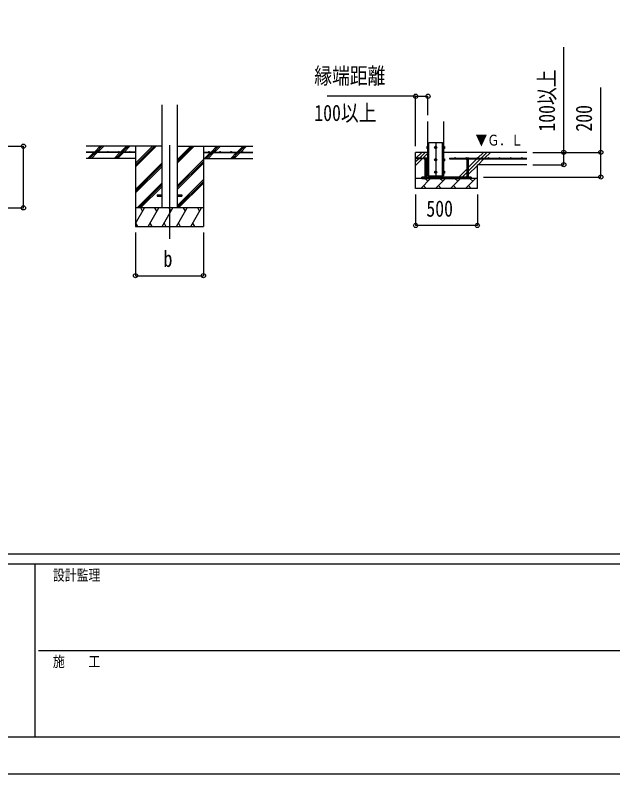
# Model space of a CAD drawing. Units: millimetres, scale not verified. Extents: x -16820 to 16820, y -11880 to 11880.
# Drawn here: x -5379 to -538, y -11880 to -5731 of the extents above; entities that cross this region are included whole.
import ezdxf
from ezdxf.enums import TextEntityAlignment as Align

# ---------------------------------------------------------------- set-up
doc = ezdxf.new("R2010")
doc.units = ezdxf.units.MM
doc.header["$LTSCALE"] = 50
for name, color, linetype in [('0-4_YKK_12', 2, 'Continuous'), ('0-5_YKK_13', 4, 'Continuous'), ('0-6_YKK_A1', 4, 'Continuous'), ('0-7_YKK_D', 6, 'Continuous'), ('0-8_YKK_ZWAK', 7, 'Continuous')]:
    doc.layers.add(name, color=color, linetype=linetype)
doc.styles.add('ＭＳ ゴシック', font='')
doc.styles.get('ＭＳ ゴシック').set_extended_font_data('MS Gothic')

msp = doc.modelspace()

# ---------------------------------------------------------------- linework, layer by layer
at = {"layer": '0-4_YKK_12'}
for p, q in [((-1972.89, -6760.52), (-1972.89, -7060.52)), ((-4129.49, -6783.81), (-4129.49, -7543.02))]:
    msp.add_line(p, q, dxfattribs=at)
at = {"layer": '0-5_YKK_13'}
for p, q in [((-2028.89, -7033.02), (-2028.89, -6763.02)), ((-2028.89, -6763.02), (-1916.89, -6763.02)), ((-1916.89, -7033.02), (-1916.89, -6763.02)), ((-2043.59, -6796.53), (-2043.01, -6795.52)), ((-2043.59, -6796.53), (-2043.59, -6809.52)), ((-2043.59, -6809.52), (-2043.01, -6810.52)), ((-2038.09, -6795.52), (-2043.01, -6795.52)), ((-2038.09, -6799.26), (-2043.01, -6799.26)), ((-2038.09, -6806.77), (-2043.01, -6806.77)), ((-2038.09, -6810.52), (-2043.01, -6810.52)), ((-2038.09, -6795.52), (-2038.09, -6810.52)), ((-2036.49, -6795.98), (-2038.09, -6795.98)), ((-2038.09, -6802.52), (-2038.09, -6795.98)), ((-2038.09, -6802.52), (-2036.49, -6802.52)), ((-2038.09, -6803.52), (-2036.49, -6803.52)), ((-2038.09, -6810.07), (-2038.09, -6803.52)), ((-2038.09, -6810.07), (-2036.49, -6810.07)), ((-2036.49, -6802.52), (-2036.49, -6795.97)), ((-2036.49, -6810.07), (-2036.49, -6803.52)), ((-1909.29, -6802.52), (-1909.29, -6795.96)), ((-1909.29, -6795.97), (-1907.69, -6795.97)), ((-1907.69, -6802.52), (-1909.29, -6802.52)), ((-1907.69, -6803.52), (-1909.29, -6803.52)), ((-1909.29, -6810.07), (-1909.29, -6803.52)), ((-1907.69, -6810.07), (-1909.29, -6810.07)), ((-1907.69, -6795.51), (-1902.77, -6795.51)), ((-1907.69, -6795.51), (-1907.69, -6810.52)), ((-1907.69, -6802.52), (-1907.69, -6795.97)), ((-1907.69, -6799.26), (-1902.77, -6799.26)), ((-1907.69, -6810.07), (-1907.69, -6803.52)), ((-1907.69, -6806.77), (-1902.77, -6806.77)), ((-1907.69, -6810.52), (-1902.77, -6810.52)), ((-1902.19, -6796.52), (-1902.77, -6795.51)), ((-1902.19, -6809.52), (-1902.77, -6810.52)), ((-1902.19, -6796.52), (-1902.19, -6809.52)), ((-2064.89, -6890.52), (-2066.36, -6891.36)), ((-2064.89, -6890.52), (-2045.89, -6890.52)), ((-2061.39, -6898.52), (-2061.39, -7043.02)), ((-2060.87, -6898.52), (-2060.87, -6891.36)), ((-2049.9, -6898.52), (-2049.9, -6891.36)), ((-2049.39, -6898.52), (-2049.39, -7043.02)), ((-2045.89, -6890.52), (-2044.42, -6891.36)), ((-2044.42, -6898.52), (-2044.42, -6891.36)), ((-2043.59, -6896.53), (-2043.01, -6895.52)), ((-2043.59, -6896.53), (-2043.59, -6909.52)), ((-2043.59, -6909.52), (-2043.01, -6910.52)), ((-2038.09, -6895.52), (-2043.01, -6895.52)), ((-2038.09, -6899.26), (-2043.01, -6899.26)), ((-2038.09, -6906.77), (-2043.01, -6906.77)), ((-2038.09, -6910.52), (-2043.01, -6910.52)), ((-2038.09, -6895.52), (-2038.09, -6910.52)), ((-2036.49, -6895.98), (-2038.09, -6895.98)), ((-2038.09, -6902.52), (-2038.09, -6895.98)), ((-2038.09, -6902.52), (-2036.49, -6902.52)), ((-2038.09, -6903.52), (-2036.49, -6903.52)), ((-2038.09, -6910.07), (-2038.09, -6903.52)), ((-2038.09, -6910.07), (-2036.49, -6910.07)), ((-2036.49, -6902.52), (-2036.49, -6895.97)), ((-2036.49, -6910.07), (-2036.49, -6903.52)), ((-1909.29, -6902.52), (-1909.29, -6895.96)), ((-1909.29, -6895.97), (-1907.69, -6895.97)), ((-1907.69, -6902.52), (-1909.29, -6902.52)), ((-1907.69, -6903.52), (-1909.29, -6903.52)), ((-1909.29, -6910.07), (-1909.29, -6903.52)), ((-1907.69, -6910.07), (-1909.29, -6910.07)), ((-1907.69, -6895.51), (-1902.77, -6895.51)), ((-1907.69, -6895.51), (-1907.69, -6910.52)), ((-1907.69, -6902.52), (-1907.69, -6895.97)), ((-1907.69, -6899.26), (-1902.77, -6899.26)), ((-1907.69, -6910.07), (-1907.69, -6903.52)), ((-1907.69, -6906.77), (-1902.77, -6906.77)), ((-1907.69, -6910.52), (-1902.77, -6910.52)), ((-1902.19, -6896.52), (-1902.77, -6895.51)), ((-1902.19, -6909.52), (-1902.77, -6910.52)), ((-1902.19, -6896.52), (-1902.19, -6909.52)), ((-1724.89, -6890.52), (-1726.36, -6891.36)), ((-1726.36, -6898.52), (-1726.36, -6891.36)), ((-1705.89, -6890.52), (-1724.89, -6890.52)), ((-1721.39, -6898.52), (-1721.39, -7043.02)), ((-1720.87, -6898.52), (-1720.87, -6891.36)), ((-1709.9, -6898.52), (-1709.9, -6891.36)), ((-1709.39, -6898.52), (-1709.39, -7043.02)), ((-1705.89, -6890.52), (-1704.42, -6891.36)), ((-2043.59, -6996.53), (-2043.01, -6995.52)), ((-2043.59, -6996.53), (-2043.59, -7009.52)), ((-2043.59, -7009.52), (-2043.01, -7010.52)), ((-2038.09, -6995.52), (-2043.01, -6995.52)), ((-2038.09, -6999.26), (-2043.01, -6999.26)), ((-2038.09, -7006.77), (-2043.01, -7006.77)), ((-2038.09, -6995.52), (-2038.09, -7010.52)), ((-2036.49, -6995.98), (-2038.09, -6995.98)), ((-2038.09, -7002.52), (-2038.09, -6995.98)), ((-2038.09, -7002.52), (-2036.49, -7002.52)), ((-2038.09, -7003.52), (-2036.49, -7003.52)), ((-2038.09, -7010.07), (-2038.09, -7003.52)), ((-2036.49, -7002.52), (-2036.49, -6995.97)), ((-2036.49, -7010.07), (-2036.49, -7003.52)), ((-1909.29, -7002.52), (-1909.29, -6995.96)), ((-1909.29, -6995.97), (-1907.69, -6995.97)), ((-1907.69, -7002.52), (-1909.29, -7002.52)), ((-1907.69, -7003.52), (-1909.29, -7003.52)), ((-1909.29, -7010.07), (-1909.29, -7003.52)), ((-1907.69, -6995.51), (-1902.77, -6995.51)), ((-1907.69, -6995.51), (-1907.69, -7010.52)), ((-1907.69, -7002.52), (-1907.69, -6995.97)), ((-1907.69, -6999.26), (-1902.77, -6999.26)), ((-1907.69, -7010.07), (-1907.69, -7003.52)), ((-1907.69, -7006.77), (-1902.77, -7006.77)), ((-1902.19, -6996.52), (-1902.77, -6995.51)), ((-1902.19, -7009.52), (-1902.77, -7010.52)), ((-1902.19, -6996.52), (-1902.19, -7009.52)), ((-1685.39, -7043.02), (-2085.39, -7043.02)), ((-2085.39, -7055.02), (-2085.39, -7043.02)), ((-2085.39, -7055.02), (-1685.39, -7055.02)), ((-2061.39, -7043.02), (-2049.39, -7043.02)), ((-2061.39, -7056.52), (-2049.39, -7056.52)), ((-2038.09, -7010.52), (-2043.01, -7010.52)), ((-2038.09, -7010.07), (-2036.49, -7010.07)), ((-2028.89, -7043.02), (-2028.89, -7033.02)), ((-1916.89, -7043.02), (-1916.89, -7033.02)), ((-1907.69, -7010.07), (-1909.29, -7010.07)), ((-1907.69, -7010.52), (-1902.77, -7010.52)), ((-1709.39, -7043.02), (-1721.39, -7043.02)), ((-1709.39, -7056.52), (-1721.39, -7056.52)), ((-1685.39, -7055.02), (-1685.39, -7043.02)), ((-4229.49, -7188.52), (-4229.49, -7197.52)), ((-4229.49, -7188.52), (-4191.99, -7188.52)), ((-4066.99, -7188.52), (-4029.49, -7188.52)), ((-4029.49, -7188.52), (-4029.49, -7197.52)), ((-4229.49, -7197.52), (-4191.99, -7197.52)), ((-4066.99, -7197.52), (-4029.49, -7197.52))]:
    msp.add_line(p, q, dxfattribs=at)
for points in [[(-2035.39, -6794.52), (-2036.49, -6794.52), (-2036.49, -6811.52), (-2035.39, -6811.52)], [(-1910.39, -6794.52), (-1909.29, -6794.52), (-1909.29, -6811.52), (-1910.39, -6811.52)], [(-2044.42, -6898.52), (-2066.36, -6898.52), (-2066.36, -6891.36)], [(-2035.39, -6894.52), (-2036.49, -6894.52), (-2036.49, -6911.52), (-2035.39, -6911.52)], [(-1910.39, -6894.52), (-1909.29, -6894.52), (-1909.29, -6911.52), (-1910.39, -6911.52)], [(-1726.36, -6898.52), (-1704.42, -6898.52), (-1704.42, -6891.36)], [(-2035.39, -6994.52), (-2036.49, -6994.52), (-2036.49, -7011.52), (-2035.39, -7011.52)], [(-1910.39, -6994.52), (-1909.29, -6994.52), (-1909.29, -7011.52), (-1910.39, -7011.52)], [(-2061.39, -7055.02), (-2061.39, -7056.52), (-2059.39, -7058.52), (-2051.39, -7058.52)], [(-2049.39, -7055.02), (-2049.39, -7056.52), (-2051.39, -7058.52)], [(-1721.39, -7055.02), (-1721.39, -7056.52), (-1719.39, -7058.52)], [(-1709.39, -7055.02), (-1709.39, -7056.52), (-1711.39, -7058.52), (-1719.39, -7058.52)]]:
    msp.add_lwpolyline(points, dxfattribs=at)
for points in [[(-1972.89, -6795.51), (-1979.39, -6799.26), (-1979.39, -6806.77), (-1972.89, -6810.52), (-1966.39, -6806.77), (-1966.39, -6799.26)], [(-1972.89, -6895.51), (-1979.39, -6899.26), (-1979.39, -6906.77), (-1972.89, -6910.52), (-1966.39, -6906.77), (-1966.39, -6899.26)], [(-1972.89, -6995.51), (-1979.39, -6999.26), (-1979.39, -7006.77), (-1972.89, -7010.52), (-1966.39, -7006.77), (-1966.39, -6999.26)]]:
    msp.add_lwpolyline(points, close=True, dxfattribs=at)
for centre, radius in [((-1972.89, -6803.02), 8.5), ((-1972.89, -6803.02), 6.5), ((-1972.89, -6903.02), 8.5), ((-1972.89, -6903.02), 6.5), ((-1972.89, -7003.02), 8.5), ((-1972.89, -7003.02), 6.5)]:
    msp.add_circle(centre, radius, dxfattribs=at)
for centre, radius, start, end in [((-2040.28, -6797.39), 3.31, 145.51973, 214.48027), ((-2031.17, -6803.02), 12.42, 162.41205, 197.58795), ((-2040.27, -6808.65), 3.32, 145.61575, 214.38425), ((-1972.89, -6803.02), 7.05, 157.21814, 202.78186), ((-1972.89, -6803.02), 7.05, 97.21814, 142.78186), ((-1972.89, -6803.02), 7.05, 217.21814, 262.78186), ((-1972.89, -6803.02), 7.05, 37.21814, 82.78186), ((-1972.89, -6803.02), 7.05, 277.21814, 322.78186), ((-1972.89, -6803.02), 7.05, 337.21814, 22.78186), ((-1905.51, -6797.39), 3.32, 325.61575, 34.38425), ((-1914.61, -6803.02), 12.42, 342.41205, 17.58795), ((-1905.51, -6808.65), 3.32, 325.61575, 34.38425), ((-2063.62, -6895.37), 4.86, 55.61575, 124.38425), ((-2055.39, -6908.67), 18.15, 72.41205, 107.58795), ((-2047.16, -6895.37), 4.86, 55.61575, 124.38425), ((-2040.28, -6897.39), 3.31, 145.51973, 214.48027), ((-2031.17, -6903.02), 12.42, 162.41205, 197.58795), ((-2040.27, -6908.65), 3.32, 145.61575, 214.38425), ((-1972.89, -6903.02), 7.05, 157.21814, 202.78186), ((-1972.89, -6903.02), 7.05, 97.21814, 142.78186), ((-1972.89, -6903.02), 7.05, 217.21814, 262.78186), ((-1972.89, -6903.02), 7.05, 37.21814, 82.78186), ((-1972.89, -6903.02), 7.05, 277.21814, 322.78186), ((-1972.89, -6903.02), 7.05, 337.21814, 22.78186), ((-1905.51, -6897.39), 3.32, 325.61575, 34.38425), ((-1914.61, -6903.02), 12.42, 342.41205, 17.58795), ((-1905.51, -6908.65), 3.32, 325.61575, 34.38425), ((-1723.62, -6895.37), 4.86, 55.61575, 124.38425), ((-1715.39, -6908.67), 18.15, 72.41205, 107.58795), ((-1707.16, -6895.37), 4.86, 55.61575, 124.38425), ((-2040.28, -6997.39), 3.31, 145.51973, 214.48027), ((-2031.17, -7003.02), 12.42, 162.41205, 197.58795), ((-2040.27, -7008.65), 3.32, 145.61575, 214.38425), ((-1972.89, -7003.02), 7.05, 157.21814, 202.78186), ((-1972.89, -7003.02), 7.05, 97.21814, 142.78186), ((-1972.89, -7003.02), 7.05, 217.21814, 262.78186), ((-1972.89, -7003.02), 7.05, 37.21814, 82.78186), ((-1972.89, -7003.02), 7.05, 277.21814, 322.78186), ((-1972.89, -7003.02), 7.05, 337.21814, 22.78186), ((-1905.51, -6997.39), 3.32, 325.61575, 34.38425), ((-1914.61, -7003.02), 12.42, 342.41205, 17.58795), ((-1905.51, -7008.65), 3.32, 325.61575, 34.38425)]:
    msp.add_arc(centre, radius, start, end, dxfattribs=at)
at = {"layer": '0-6_YKK_A1'}
for p, q in [((-4191.99, -6456.67), (-4191.99, -7293.02)), ((-4066.99, -6456.67), (-4066.99, -7293.02)), ((-2035.39, -7033.02), (-2035.39, -6593.02)), ((-1910.39, -6593.02), (-1910.39, -7033.02)), ((-4191.99, -6793.02), (-4804.49, -6793.02)), ((-4737.66, -6840.52), (-4690.16, -6793.02)), ((-4718.66, -6835.66), (-4676.01, -6793.02)), ((-4709.37, -6840.52), (-4661.87, -6793.02)), ((-4525.53, -6840.52), (-4478.02, -6793.02)), ((-4511.38, -6840.52), (-4463.88, -6793.02)), ((-4497.24, -6840.52), (-4449.74, -6793.02)), ((-4404.49, -6793.02), (-4404.49, -7443.02)), ((-4404.49, -6959.9), (-4237.61, -6793.02)), ((-4404.49, -6945.75), (-4251.75, -6793.02)), ((-4404.49, -6931.61), (-4265.89, -6793.02)), ((-4066.99, -6930.77), (-3929.24, -6793.02)), ((-4066.99, -6916.62), (-3943.38, -6793.02)), ((-4066.99, -6902.48), (-3957.53, -6793.02)), ((-4066.99, -6793.02), (-3454.49, -6793.02)), ((-3854.49, -6793.02), (-3854.49, -7443.02)), ((-3792.89, -6840.52), (-3745.39, -6793.02)), ((-3778.75, -6840.52), (-3731.25, -6793.02)), ((-3764.61, -6840.52), (-3717.11, -6793.02)), ((-3580.76, -6840.52), (-3533.26, -6793.02)), ((-3566.62, -6840.52), (-3519.12, -6793.02)), ((-3552.48, -6840.52), (-3504.98, -6793.02)), ((-4404.49, -6840.52), (-4804.49, -6840.52)), ((-4404.49, -6845.52), (-4804.49, -6845.52)), ((-4790.16, -6893.02), (-4742.66, -6845.52)), ((-4776.02, -6893.02), (-4728.52, -6845.52)), ((-4761.87, -6893.02), (-4714.37, -6845.52)), ((-4723.52, -6840.52), (-4721.85, -6838.85)), ((-4576.62, -6891.61), (-4530.53, -6845.52)), ((-4563.88, -6893.02), (-4516.38, -6845.52)), ((-4549.74, -6893.02), (-4502.24, -6845.52)), ((-4404.49, -6840.52), (-4404.49, -6845.52)), ((-3854.49, -6840.52), (-3454.49, -6840.52)), ((-3854.49, -6840.52), (-3854.49, -6845.52)), ((-3854.49, -6845.52), (-3454.49, -6845.52)), ((-3845.39, -6893.02), (-3797.89, -6845.52)), ((-3831.25, -6893.02), (-3783.75, -6845.52)), ((-3817.11, -6893.02), (-3769.61, -6845.52)), ((-3633.26, -6893.02), (-3585.76, -6845.52)), ((-3619.12, -6893.02), (-3571.62, -6845.52)), ((-3604.98, -6893.02), (-3557.48, -6845.52)), ((-2035.39, -6843.02), (-2135.39, -6843.02)), ((-2135.39, -7135.02), (-2135.39, -6843.02)), ((-2135.39, -6949.01), (-2035.39, -6849.01)), ((-2133.46, -6890.52), (-2085.96, -6843.02)), ((-2105.17, -6890.52), (-2057.67, -6843.02)), ((-1235.39, -6843.02), (-1910.39, -6843.02)), ((-1633.46, -6890.52), (-1585.96, -6843.02)), ((-1605.17, -6890.52), (-1557.67, -6843.02)), ((-1576.89, -6890.52), (-1529.39, -6843.02)), ((-4404.49, -6893.02), (-4804.49, -6893.02)), ((-4404.49, -7143.74), (-4191.99, -6931.25)), ((-4404.49, -7157.89), (-4191.99, -6945.39)), ((-4066.99, -7114.61), (-3854.49, -6902.11)), ((-4066.99, -7128.75), (-3854.49, -6916.26)), ((-4066.99, -7142.9), (-3854.49, -6930.4)), ((-3854.49, -6893.02), (-3454.49, -6893.02)), ((-2085.39, -6890.52), (-2135.39, -6890.52)), ((-2135.39, -6920.73), (-2110.17, -6895.52)), ((-2085.39, -6895.52), (-2135.39, -6895.52)), ((-2085.39, -6890.52), (-2085.39, -6895.52)), ((-1860.39, -6890.52), (-1235.39, -6890.52)), ((-1860.39, -6890.52), (-1860.39, -6895.52)), ((-1860.39, -6895.52), (-1726.36, -6895.52)), ((-1709.39, -6994.73), (-1610.17, -6895.52)), ((-1709.39, -6966.45), (-1638.46, -6895.52)), ((-1704.42, -6895.52), (-1235.39, -6895.52)), ((-1635.39, -7135.02), (-1635.39, -6943.02)), ((-1235.39, -6943.02), (-1635.39, -6943.02)), ((-1629.39, -6943.02), (-1581.89, -6895.52)), ((-4404.49, -7172.03), (-4191.99, -6959.53)), ((-1785.96, -7043.02), (-1721.39, -6978.45)), ((-1757.67, -7043.02), (-1721.39, -7006.73)), ((-1709.39, -7023.01), (-1635.39, -6949.01)), ((-4066.99, -7276.74), (-3854.49, -7064.24)), ((-1635.39, -7055.02), (-2135.39, -7055.02)), ((-2094.65, -7135.02), (-2014.65, -7055.02)), ((-2037.31, -7077.68), (-2056.47, -7058.52)), ((-2035.39, -7033.02), (-1910.39, -7033.02)), ((-1973.23, -7135.02), (-1893.23, -7055.02)), ((-1915.89, -7077.68), (-1938.55, -7055.02)), ((-1916.89, -7043.02), (-1685.39, -7043.02)), ((-1851.81, -7135.02), (-1771.81, -7055.02)), ((-1794.47, -7077.68), (-1817.13, -7055.02)), ((-1730.39, -7135.02), (-1650.39, -7055.02)), ((-1729.39, -7043.02), (-1721.39, -7035.01)), ((-1673.05, -7077.68), (-1695.71, -7055.02)), ((-1685.39, -7043.02), (-1685.39, -7055.02)), ((-4391.63, -7293.02), (-4191.99, -7093.38)), ((-4377.49, -7293.02), (-4191.99, -7107.52)), ((-4363.35, -7293.02), (-4191.99, -7121.66)), ((-4066.99, -7290.88), (-3854.49, -7078.39)), ((-4054.98, -7293.02), (-3854.49, -7092.53)), ((-2071.99, -7112.36), (-2049.33, -7135.02)), ((-1950.57, -7112.36), (-1927.91, -7135.02)), ((-1829.15, -7112.36), (-1806.49, -7135.02)), ((-1707.73, -7112.36), (-1685.07, -7135.02)), ((-1635.39, -7135.02), (-2135.39, -7135.02)), ((-3854.49, -7293.02), (-4404.49, -7293.02)), ((-4404.49, -7418.47), (-4332.06, -7293.02)), ((-4347.06, -7319), (-4362.06, -7293.02)), ((-4303.19, -7443.02), (-4216.59, -7293.02)), ((-4231.59, -7319), (-4246.59, -7293.02)), ((-4187.72, -7443.02), (-4101.12, -7293.02)), ((-4116.12, -7319), (-4131.12, -7293.02)), ((-4072.25, -7443.02), (-3985.65, -7293.02)), ((-4000.65, -7319), (-4015.65, -7293.02)), ((-3956.78, -7443.02), (-3870.18, -7293.02)), ((-3885.18, -7319), (-3900.18, -7293.02)), ((-4403.66, -7417.04), (-4388.67, -7443.02)), ((-4288.19, -7417.04), (-4273.2, -7443.02)), ((-4172.72, -7417.04), (-4157.73, -7443.02)), ((-4057.25, -7417.04), (-4042.25, -7443.02)), ((-3941.78, -7417.04), (-3926.79, -7443.02)), ((-4404.49, -7443.02), (-3854.49, -7443.02))]:
    msp.add_line(p, q, dxfattribs=at)
msp.add_lwpolyline([(-2028.89, -7043.02), (-2085.39, -7043.02), (-2085.39, -7055.02)], dxfattribs=at)
for centre in [(-4719.49, -6838.02), (-4629.49, -6838.02), (-4539.49, -6838.02), (-4449.49, -6838.02), (-3809.49, -6838.02), (-3719.49, -6838.02), (-3629.49, -6838.02), (-3539.49, -6838.02), (-2110.39, -6888.02), (-1815.39, -6888.02), (-1725.39, -6888.02), (-1635.39, -6888.02), (-1545.39, -6888.02), (-1455.39, -6888.02), (-1365.39, -6888.02), (-1275.39, -6888.02)]:
    msp.add_circle(centre, 2.5, dxfattribs=at)
at = {"layer": '0-7_YKK_D'}
for p, q in [((-2135.39, -6388.48), (-2853.19, -6388.48)), ((-2135.39, -6793.02), (-2135.39, -6387.48)), ((-2135.39, -6388.48), (-2035.39, -6388.48)), ((-2035.39, -6543.02), (-2035.39, -6387.48)), ((-5861.88, -6793.02), (-5310.88, -6793.02)), ((-5311.88, -7293.02), (-5311.88, -6793.02)), ((-1185.39, -6843.02), (-934.89, -6843.02)), ((-1185.39, -6843.02), (-634.39, -6843.02)), ((-1185.39, -6943.02), (-934.89, -6943.02)), ((-1585.39, -7043.02), (-634.39, -7043.02)), ((-2135.39, -7185.02), (-2135.39, -7437.02)), ((-1635.39, -7185.02), (-1635.39, -7437.02)), ((-6261.88, -7293.02), (-5310.88, -7293.02)), ((-1635.39, -7436.02), (-2135.39, -7436.02)), ((-4404.49, -7493.02), (-4404.49, -7844.02)), ((-3854.49, -7493.02), (-3854.49, -7844.02)), ((-4404.49, -7843.02), (-3854.49, -7843.02))]:
    msp.add_line(p, q, dxfattribs=at)
for points in [[(-935.39, -6943.02), (-935.39, -6843.02), (-935.39, -5990.22)], [(-635.39, -7043.02), (-635.39, -6843.02), (-635.39, -6316.62)]]:
    msp.add_lwpolyline(points, dxfattribs=at)
for centre in [(-2135.39, -6388.48), (-2035.39, -6388.48), (-5311.88, -6793.02), (-935.39, -6843.02), (-635.39, -6843.02), (-935.39, -6943.02), (-635.39, -7043.02), (-5311.88, -7293.02), (-2135.39, -7436.02), (-1635.39, -7436.02), (-4404.49, -7843.02), (-3854.49, -7843.02)]:
    msp.add_circle(centre, 17, dxfattribs=at)
at = {"layer": '0-8_YKK_ZWAK'}
for p, q in [((15580.08, -10100), (-15619.92, -10100)), ((-5219.92, -10180), (-15619.92, -10180)), ((-5219.92, -10180), (-5219.92, -11580)), ((-19.92, -10180), (-5219.92, -10180)), ((-5189.92, -10880), (-19.92, -10880)), ((-15619.92, -11580), (-5219.92, -11580)), ((-5219.92, -11580), (-19.92, -11580))]:
    msp.add_line(p, q, dxfattribs=at)
msp.add_lwpolyline([(-16820, -11880), (16820, -11880), (16820, 11880), (-16820, 11880)], close=True, dxfattribs=at)

# ---------------------------------------------------------------- texts
at = {"layer": '0-6_YKK_A1', "style": 'ＭＳ ゴシック', "width": 0.8}
msp.add_text('▼Ｇ．Ｌ', height=87.98, dxfattribs=at).set_placement((-1650.85, -6814.57), align=Align.BOTTOM_LEFT)
at = {"layer": '0-7_YKK_D', "style": 'ＭＳ ゴシック', "width": 0.8}
for s, p in [('縁端距離', (-2956.19, -6328.48)), ('100以上', (-2956.19, -6628.48)), ('500', (-2048.59, -7404.02)), ('b', (-4177.49, -7811.02))]:
    msp.add_text(s, height=132, dxfattribs=at).set_placement(p, align=Align.BOTTOM_LEFT)
for s, p in [('100以上', (-967.39, -6675.02)), ('200', (-667.39, -6675.02))]:
    msp.add_text(s, height=132, rotation=90, dxfattribs=at).set_placement(p, align=Align.BOTTOM_LEFT)
at = {"layer": '0-8_YKK_ZWAK', "style": 'ＭＳ ゴシック', "width": 0.8}
for s, p in [('設計監理', (-5073.25, -10340)), ('施\u3000\u3000工', (-5073.25, -11040))]:
    msp.add_text(s, height=87.98, dxfattribs=at).set_placement(p, align=Align.BOTTOM_LEFT)

doc.saveas('drawing.dxf')
